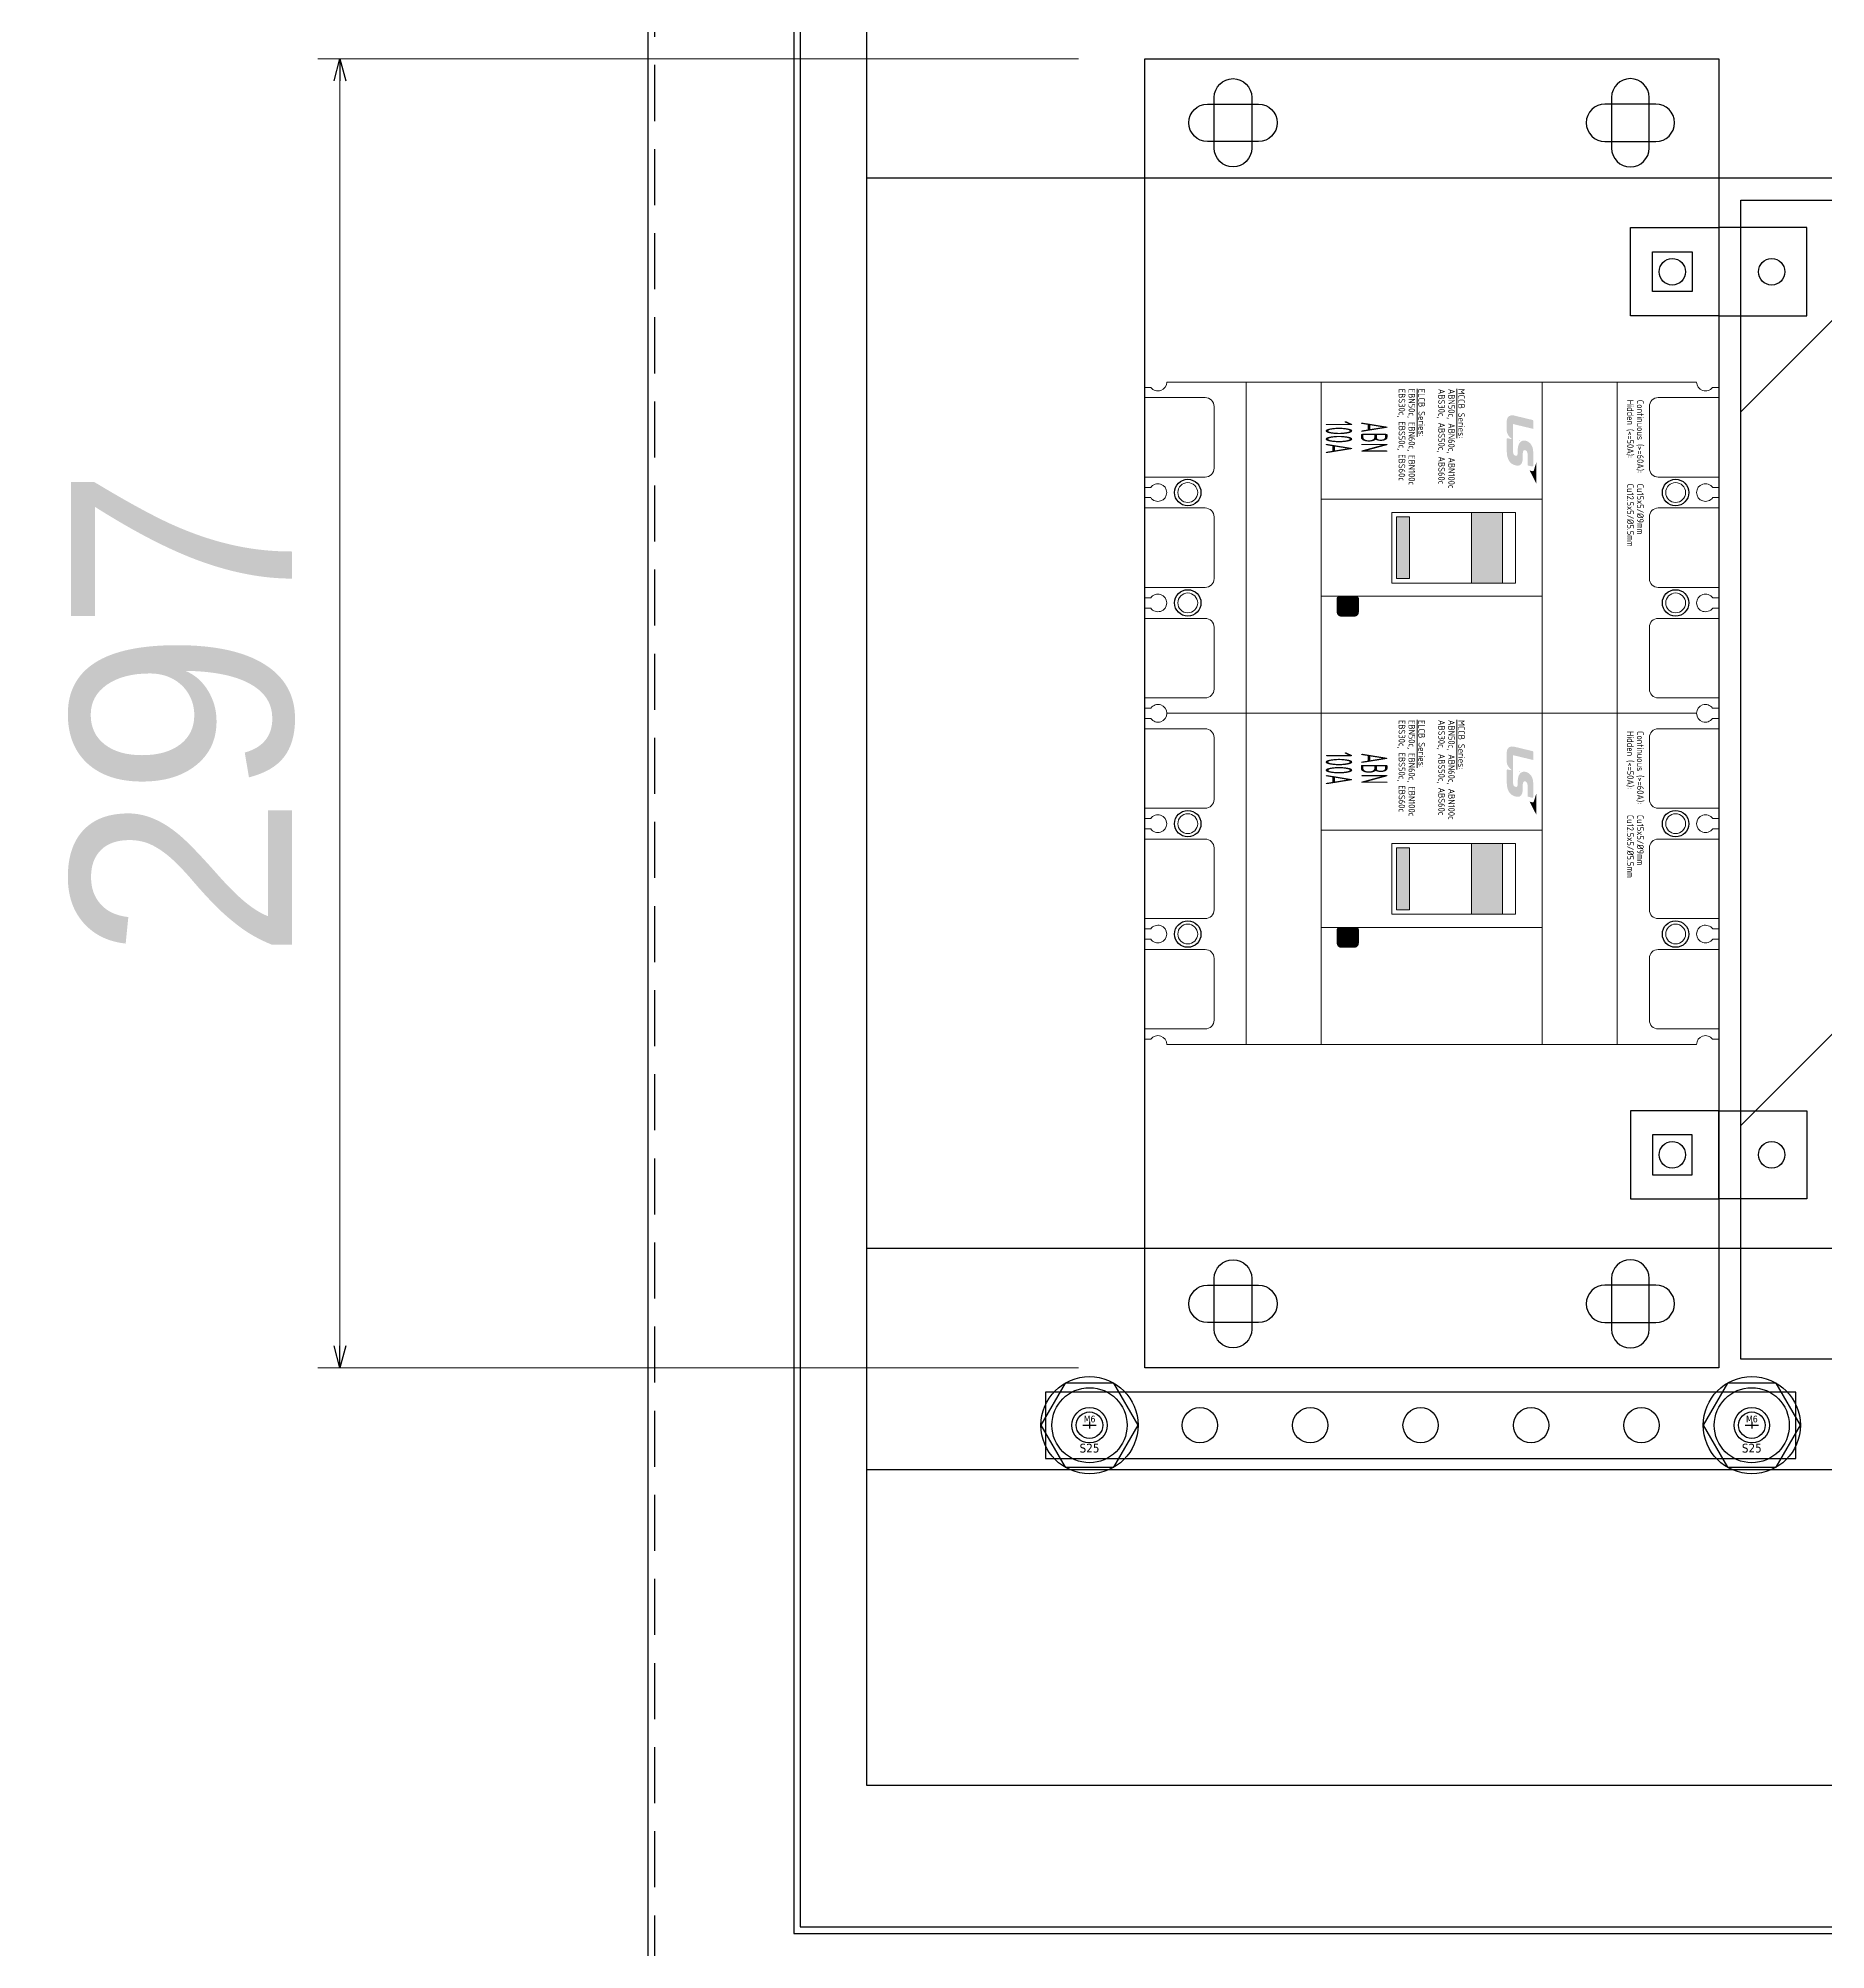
# Model space of a CAD drawing. Header units: millimetres. Extents: x 0 to 4548, y 0 to 3216.
# Drawn here: x 2189.7 to 2594.5, y 1735.9 to 2168.9 of the extents above; entities that cross this region are included whole.
import ezdxf
from ezdxf.enums import TextEntityAlignment as Align

# ---------------------------------------------------------------- set-up
doc = ezdxf.new("R2010")
doc.units = ezdxf.units.MM
doc.linetypes.add('HIDDENX2', pattern=[19.05, 12.7, -6.35])
doc.layers.add('CNC', color=7, linetype='Continuous')
doc.layers.add('hw_Text', color=7, linetype='Continuous', lineweight=13)
doc.styles.add('WD_IEC', font='isocp2.shx')
doc.dimstyles.new('CNC', dxfattribs={"dimtxt": 50, "dimasz": 5, "dimexe": 5, "dimexo": 15, "dimgap": 10, "dimtad": 1, "dimdec": 0, "dimtxsty": 'Standard', "dimblk": 'OPEN30', "dimcen": 10, "dimclrd": 5, "dimclre": 5, "dimclrt": 3, "dimazin": 3, "dimtfac": 1, "dimtdec": 0, "dimtmove": 0, "dimatfit": 3, "dimldrblk": 'ARCHTICK', "dimlwd": 9, "dimlwe": 9})

# ---------------------------------------------------------------- blocks, each defined once
blk = doc.blocks.new('*U10961')
at = {"color": 252}
for p, q in [((-1.5, 9.53), (1.5, 9.53)), ((0, 10.28), (0, 8.78))]:
    blk.add_line(p, q, dxfattribs=at)
at = {"color": 1}
blk.add_lwpolyline([(-5.5, 19.05), (-11, 9.53), (-5.5, 0), (5.5, 0), (11, 9.53), (5.5, 19.05)], close=True, dxfattribs=at)
for radius in [11, 8.5, 3]:
    blk.add_circle((0, 9.53), radius, dxfattribs=at)
at = {"color": 1, "width": 30.0978, "attachment_point": 5}
for s, insert, char_height in [('{\\fTahoma|b0|i0|c0|p34;M6}', (0.02, 10.91), 1.5), ('{\\fTahoma|b0|i0|c0|p34;S25}', (0, 4.33), 2)]:
    blk.add_mtext(s, dxfattribs=dict(at, insert=insert, char_height=char_height))
blk = doc.blocks.new('*U12998')
h = blk.add_hatch(color=152)
edge = h.paths.add_edge_path()
edge.add_spline(control_points=[(8.564, 2.4685), (8.9563, 2.4685), (9.1808, 2.3695), (9.1808, 2.1071), (9.1808, 1.9364), (9.0647, 1.7112), (8.9598, 1.6289), (8.7187, 1.4434), (8.5071, 1.4239), (7.3804, 1.4239), (7.3804, 1.4239), (1.9845, 1.4239), (1.9845, 1.4239), (1.9845, 1.4239), (3.0765, 6), (3.0765, 6), (3.0765, 6), (1.2699, 6), (1.2699, 6), (1.1455, 6), (1.099, 5.9656), (1.0613, 5.8181), (1.0613, 5.8181), (0.0442, 1.6058), (0.0442, 1.6058), (-0.1471, 0.7691), (0.2857, 0), (1.2486, 0), (2.2111, 0), (2.7619, 0), (3.5799, 0), (4.1541, 0), (4.8861, 0.4936), (5.2879, 1.0618), (5.3385, 1.1329), (5.4271, 1.146), (5.3916, 0.9943), (5.3208, 0.6944), (5.236, 0.3324), (5.2144, 0.2429), (5.1738, 0.067), (5.266, 0), (5.3495, 0), (5.3495, 0), (7.4326, 0), (8.0953, 0), (10.4251, 0), (11.3139, 1.1151), (11.4147, 2.4436), (11.4656, 3.1179), (10.9845, 3.6322), (9.6483, 3.6322), (9.6483, 3.6322), (8.9865, 3.6322), (8.6221, 3.6322), (8.2547, 3.6322), (7.8802, 3.7638), (7.8802, 4.0914), (7.8802, 4.4268), (8.308, 4.7296), (8.8585, 4.7296), (8.8585, 4.7296), (11.3596, 4.7296), (11.3596, 4.7296), (11.3596, 4.7296), (11.5587, 5.5206), (11.6019, 5.7037), (11.6558, 5.9342), (11.5877, 6), (11.4182, 6), (11.4182, 6), (8.3288, 6), (8.3288, 6), (6.5328, 6), (5.7269, 4.8013), (5.7269, 3.9445), (5.7269, 3.0871), (6.4178, 2.4697), (8.1984, 2.4697), (8.1984, 2.4697), (8.564, 2.4685), (8.564, 2.4685)], knot_values=[0, 0, 0, 0, 1, 1, 1, 2, 2, 2, 3, 3, 3, 4, 4, 4, 5, 5, 5, 6, 6, 6, 7, 7, 7, 8, 8, 8, 9, 9, 9, 10, 10, 10, 11, 11, 11, 12, 12, 12, 13, 13, 13, 14, 14, 14, 15, 15, 15, 16, 16, 16, 17, 17, 17, 18, 18, 18, 19, 19, 19, 20, 20, 20, 21, 21, 21, 22, 22, 22, 23, 23, 23, 24, 24, 24, 25, 25, 25, 26, 26, 26, 27, 27, 27, 27], degree=3, periodic=0)
h = blk.add_hatch(color=10)
edge = h.paths.add_edge_path()
edge.add_spline(control_points=[(10.5597, 6.7227), (10.5597, 6.7227), (15.5292, 6.7227), (15.5292, 6.7227), (15.5292, 6.7227), (12.5227, 5.194), (12.5227, 5.194), (12.5227, 5.194), (12.6282, 5.6846), (12.6608, 5.831), (12.6957, 5.9856), (12.6412, 6.0887), (12.451, 6.1474), (12.2549, 6.2072), (10.5597, 6.7227), (10.5597, 6.7227)], knot_values=[0, 0, 0, 0, 1, 1, 1, 2, 2, 2, 3, 3, 3, 4, 4, 4, 5, 5, 5, 5], degree=3, periodic=0)
at = {"layer": 'Defpoints', "color": 2, "linetype": 'ByBlock', "lineweight": 9}
blk.add_line((5.7544, 3), (5.7544, 3), dxfattribs=at)
blk = doc.blocks.new('*U10954')
at = {"linetype": 'ByBlock', "lineweight": 9}
for color, points in [(254, [(45.5, 9), (45.5, 16), (29.5, 16), (29.5, 9)]), (20, [(30.5, -8), (44.5, -8), (44.5, -5), (30.5, -5)]), (20, [(48.6, -21.2, 0.414214), (48.9, -21.5), (52.1, -21.5, 0.414214), (53.1, -20.5), (53.1, -17.5, 0.414214), (52.1, -16.5), (48.9, -16.5, 0.414214), (48.6, -16.8)])]:
    blk.add_hatch(color=color, dxfattribs=at).paths.add_polyline_path(points)
at = {"linetype": 'ByBlock', "lineweight": 9, "ltscale": 10}
for p, q in [((0, -42), (0, 42)), ((0, 42), (0, -42)), ((0, -25), (0, 25)), ((0, 25), (0, -25))]:
    blk.add_line(p, q, dxfattribs=at)
at = {"linetype": 'ByBlock', "lineweight": 18, "ltscale": 10}
blk.add_lwpolyline([(3.5, 65), (3.5, 51.3, 0.414214), (5.5, 49.3), (19.5, 49.3, 0.414214), (21.5, 51.3), (21.5, 65), (23.85, 65), (23.85, 63.64, 3.162006), (26.15, 63.64), (26.15, 65), (28.5, 65), (28.5, 51.3, 0.414214), (30.5, 49.3), (44.5, 49.3, 0.414214), (46.5, 51.3), (46.5, 65), (48.85, 65), (48.85, 63.64, 3.162006), (51.15, 63.64), (51.15, 65), (53.5, 65), (53.5, 51.3, 0.414214), (55.5, 49.3), (69.5, 49.3, 0.414214), (71.5, 51.3), (71.5, 65), (73.8, 65), (73.8, 63.6, 0.720759), (75, 60), (75, -60, 0.720759), (73.8, -63.6), (73.8, -65), (71.5, -65), (71.5, -51.3, 0.414214), (69.5, -49.3), (55.5, -49.3, 0.414214), (53.5, -51.3), (53.5, -65), (51.15, -65), (51.15, -63.64, 3.162006), (48.85, -63.64), (48.85, -65), (46.5, -65), (46.5, -51.3, 0.414214), (44.5, -49.3), (30.5, -49.3, 0.414214), (28.5, -51.3), (28.5, -65), (26.15, -65), (26.15, -63.64, 3.162006), (23.85, -63.64), (23.85, -65), (21.5, -65), (21.5, -51.3, 0.414214), (19.5, -49.3), (5.5, -49.3, 0.414214), (3.5, -51.3), (3.5, -65), (1.2, -65), (1.2, -63.6, 0.720759), (0, -60), (0, 60, 0.720759), (1.2, 63.6), (1.2, 65)], format="xyb", close=True, dxfattribs=at)
at = {"color": 0, "linetype": 'ByBlock', "lineweight": 9}
for points in [[(0, 42), (75, 42), (75, -42), (0, -42)], [(0, 25), (75, 25), (75, -25), (0, -25)], [(26.5, 25), (48.5, 25), (48.5, -25), (26.5, -25)], [(29.5, -9), (45.5, -9), (45.5, 19), (29.5, 19)], [(29.5, 9), (45.5, 9), (45.5, 16), (29.5, 16)], [(30.5, -5), (44.5, -5), (44.5, -8), (30.5, -8)]]:
    blk.add_lwpolyline(points, close=True, dxfattribs=at)
at = {"color": 112, "linetype": 'ByBlock', "lineweight": 9}
for centre in [(25, 55.25), (50, 55.25), (25, -55.25), (50, -55.25)]:
    blk.add_circle(centre, 2.25, dxfattribs=at)
at = {"color": 0, "linetype": 'ByBlock', "lineweight": 9}
blk.add_blockref('*U12998', (7.5, 17), dxfattribs=at)
at = {"layer": 'Defpoints', "color": 8, "linetype": 'ByBlock', "lineweight": 9, "style": 'WD_IEC'}
for s, p in [('Continuous (>=60A):', (4, 47.25)), ('Cu15x5/%%C9mm', (23, 47.25)), ('Hidden (<=50A):', (4, 45)), ('Cu12.5x5/%%C5.5mm', (23, 45)), ('%%UMCCB Series:', (1.5, 6.75)), ('ABN50c, ABN60c, ABN100c', (1.5, 4.5)), ('ABS30c, ABS50c, ABS60c', (1.5, 2.25)), ('%%UELCB Series:', (1.5, -2.25)), ('EBN50c, EBN60c, EBN100c', (1.5, -4.5)), ('EBS30c, EBS50c, EBS60c', (1.5, -6.75))]:
    blk.add_text(s, height=1.5, dxfattribs=at).set_placement(p, align=Align.MIDDLE_LEFT)
at = {"layer": 'hw_Text', "style": 'WD_IEC', "width": 0.5, "flags": 12}
blk.add_attdef('TYPE', text='', height=6, dxfattribs=at).set_placement((12.5, -13), align=Align.MIDDLE_CENTER)
at = {"layer": 'hw_Text', "color": 1, "style": 'WD_IEC', "width": 0.5, "flags": 12}
blk.add_attdef('RATE', text='', height=6, dxfattribs=at).set_placement((12.5, -21), align=Align.MIDDLE_CENTER)
blk = doc.blocks.new('*D19')
at = {"color": 5, "lineweight": 9, "transparency": 16777216}
for p, q in [((2425.28, 2164.21), (2253.02, 2164.21)), ((2258.02, 2159.21), (2258.02, 1872.71)), ((2425.28, 1867.71), (2253.02, 1867.71))]:
    blk.add_line(p, q, dxfattribs=at)
at = {"color": 0, "linetype": 'ByBlock', "lineweight": -2}
for p, q in [((2256.68, 2159.21), (2258.02, 2164.21)), ((2258.02, 2164.21), (2259.36, 2159.21)), ((2258.02, 2164.21), (2258.02, 2159.21)), ((2258.02, 1867.71), (2256.68, 1872.71)), ((2259.36, 1872.71), (2258.02, 1867.71)), ((2258.02, 1867.71), (2258.02, 1872.71))]:
    blk.add_line(p, q, dxfattribs=at)
at = {"layer": 'Defpoints', "color": 0, "transparency": 16777216}
for p in [(2440.28, 2164.21), (2258.02, 1867.71), (2440.28, 1867.71)]:
    blk.add_point(p, dxfattribs=at)
at = {"color": 3, "transparency": 16777216, "insert": (2222.49, 2015.96), "char_height": 50, "attachment_point": 5, "rotation": 90}
blk.add_mtext('297', dxfattribs=at)
blk = doc.blocks.new('_ArchTick')
at = {"color": 0, "const_width": 0.15}
blk.add_lwpolyline([(-0.5, -0.5), (0.5, 0.5)], dxfattribs=at)
blk = doc.blocks.new('_Open30')
at = {"color": 0, "linetype": 'ByBlock', "lineweight": -2}
for p, q in [((-1, 0.268), (0, 0)), ((0, 0), (-1, -0.268)), ((0, 0), (-1, 0))]:
    blk.add_line(p, q, dxfattribs=at)

msp = doc.modelspace()

# ---------------------------------------------------------------- hatches: boundary and pattern name
h = msp.add_hatch()
h.set_pattern_fill('ANSI36', color=4, scale=6, style=0)
h.set_pattern_definition([(45, (577784.75, -183405.8), (60.616729, 222.26134), [285.75, -57.15, 0, -57.15])])
h.paths.add_polyline_path([(2575.28, 2132.21), (2730.28, 2132.21), (2730.28, 1869.71), (2575.28, 1869.71)])

# ---------------------------------------------------------------- linework, layer by layer
at = {"color": 7}
for points in [[(2327.78, 1707.21), (2977.78, 1707.21), (2977.78, 2507.21), (2327.78, 2507.21)], [(2360.78, 1739.61), (2944.78, 1739.61), (2944.78, 2474.21), (2360.78, 2474.21)]]:
    msp.add_lwpolyline(points, close=True, dxfattribs=at)
at = {"color": 7, "linetype": 'HIDDENX2'}
msp.add_lwpolyline([(2329.28, 1708.71), (2976.28, 1708.71), (2976.28, 2505.71), (2329.28, 2505.71)], close=True, dxfattribs=at)
at = {"color": 3}
for points in [[(2362.28, 1741.11), (2943.28, 1741.11), (2943.28, 2472.71), (2362.28, 2472.71)], [(2377.28, 1773.21), (2928.28, 1773.21), (2928.28, 2435.61), (2377.28, 2435.61)]]:
    msp.add_lwpolyline(points, close=True, dxfattribs=at)
at = {"color": 8}
for points in [[(2377.28, 2137.21), (2928.28, 2137.21), (2928.28, 2302.21), (2377.28, 2302.21)], [(2440.28, 2164.21), (2570.28, 2164.21), (2570.28, 1867.71), (2440.28, 1867.71)], [(2377.28, 1844.71), (2928.28, 1844.71), (2928.28, 1894.71), (2377.28, 1894.71)]]:
    msp.add_lwpolyline(points, close=True, dxfattribs=at)
at = {"color": 4}
msp.add_lwpolyline([(2575.28, 2132.21), (2730.28, 2132.21), (2730.28, 1869.71), (2575.28, 1869.71)], close=True, dxfattribs=at)
at = {"color": 46}
for points in [[(2550.28, 2125.96), (2570.28, 2125.96), (2570.28, 2105.96), (2550.28, 2105.96)], [(2590.28, 2125.96), (2570.28, 2125.96), (2570.28, 2105.96), (2590.28, 2105.96)], [(2550.28, 1905.96), (2570.28, 1905.96), (2570.28, 1925.96), (2550.28, 1925.96)], [(2590.28, 1905.96), (2570.28, 1905.96), (2570.28, 1925.96), (2590.28, 1925.96)]]:
    msp.add_lwpolyline(points, close=True, dxfattribs=at)
at = {"color": 2}
for points in [[(2555.28, 2120.46), (2564.28, 2120.46), (2564.28, 2111.46), (2555.28, 2111.46)], [(2555.28, 1911.46), (2564.28, 1911.46), (2564.28, 1920.46), (2555.28, 1920.46)]]:
    msp.add_lwpolyline(points, close=True, dxfattribs=at)
msp.add_lwpolyline([(2417.78, 1847.21), (2587.78, 1847.21), (2587.78, 1862.21), (2417.78, 1862.21)], close=True)
for centre in [(2559.78, 2115.96), (2582.28, 2115.96), (2450.03, 2065.96), (2560.53, 2065.96), (2450.03, 2040.96), (2560.53, 2040.96), (2450.03, 1990.96), (2560.53, 1990.96), (2450.03, 1965.96), (2560.53, 1965.96), (2559.78, 1915.96), (2582.28, 1915.96)]:
    msp.add_circle(centre, 3, dxfattribs=at)
at = {"color": 8}
for centre in [(2427.78, 1854.71), (2452.78, 1854.71), (2477.78, 1854.71), (2502.78, 1854.71), (2527.78, 1854.71), (2552.78, 1854.71), (2577.78, 1854.71)]:
    msp.add_circle(centre, 4, dxfattribs=at)
at = {"layer": 'CNC', "color": 2, "lineweight": -3}
for points in [[(2464.53, 2143.96, -1), (2456.03, 2143.96), (2456.03, 2155.46, -1), (2464.53, 2155.46)], [(2546.03, 2143.96, 1), (2554.53, 2143.96), (2554.53, 2155.46, 1), (2546.03, 2155.46)], [(2466.03, 2153.96, -1), (2466.03, 2145.46), (2454.53, 2145.46, -1), (2454.53, 2153.96)], [(2544.53, 2153.96, 1), (2544.53, 2145.46), (2556.03, 2145.46, 1), (2556.03, 2153.96)], [(2464.53, 1876.46, -1), (2456.03, 1876.46), (2456.03, 1887.96, -1), (2464.53, 1887.96)], [(2546.03, 1876.46, 1), (2554.53, 1876.46), (2554.53, 1887.96, 1), (2546.03, 1887.96)], [(2466.03, 1886.46, -1), (2466.03, 1877.96), (2454.53, 1877.96, -1), (2454.53, 1886.46)], [(2544.53, 1886.46, 1), (2544.53, 1877.96), (2556.03, 1877.96, 1), (2556.03, 1886.46)]]:
    msp.add_lwpolyline(points, format="xyb", close=True, dxfattribs=at)

# ---------------------------------------------------------------- block references
at = {"color": 0, "linetype": 'ByBlock', "lineweight": 9, "rotation": 270}
for p in [(2505.28, 2090.96), (2505.28, 2015.96)]:
    msp.add_blockref('*U10954', p, dxfattribs=at).add_auto_attribs({'TYPE': 'ABN', 'RATE': '100A'})
for p in [(2427.78, 1845.19), (2577.78, 1845.19)]:
    msp.add_blockref('*U10961', p)

# ---------------------------------------------------------------- dimensions: what is measured, and where the dimension line sits
at = {"color": 2}
dim = msp.add_linear_dim(base=(2258.0197025, 1867.71291219), p1=(2440.28349269, 2164.21291219), p2=(2440.28349269, 1867.71291219), angle=90, dimstyle='CNC', dxfattribs=at)
dim.commit()
dim.dimension.update_dxf_attribs({"geometry": '*D19', "text_midpoint": (2222.49105311, 2015.96291219)})

doc.saveas('drawing.dxf')
